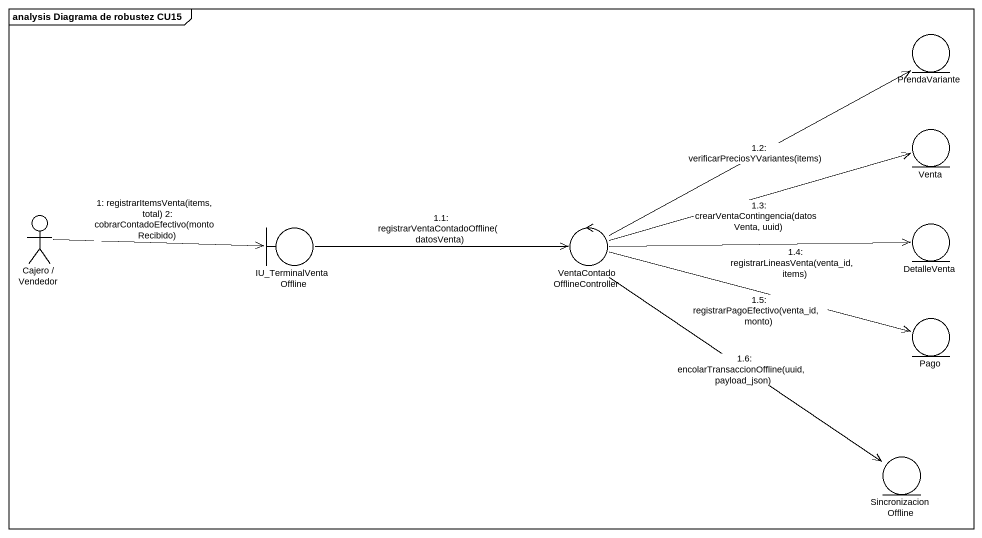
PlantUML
@startuml
mainframe analysis Diagrama de robustez CU15
entity PrendaVariante
entity Venta
actor "Cajero / Vendedor" as Cajero_Vendedor
boundary IU_TerminalVentaOffline
control "VentaContadoOfflineController" as VentaContadoOfflineControlle
entity DetalleVenta
entity Pago
entity SincronizacionOffline
Cajero_Vendedor -right-> IU_TerminalVentaOffline : 1: registrarItemsVenta(items, total) 2: cobrarContadoEfectivo(montoRecibido)
IU_TerminalVentaOffline -right-> VentaContadoOfflineControlle : 1.1: registrarVentaContadoOffline(datosVenta)
VentaContadoOfflineControlle -right-> PrendaVariante : 1.2: verificarPreciosYVariantes(items)
VentaContadoOfflineControlle -right-> Venta : 1.3: crearVentaContingencia(datosVenta, uuid)
VentaContadoOfflineControlle -right-> DetalleVenta : 1.4: registrarLineasVenta(venta_id, items)
VentaContadoOfflineControlle -right-> Pago : 1.5: registrarPagoEfectivo(venta_id, monto)
VentaContadoOfflineControlle --> SincronizacionOffline : 1.6: encolarTransaccionOffline(uuid, payload_json)
@enduml
